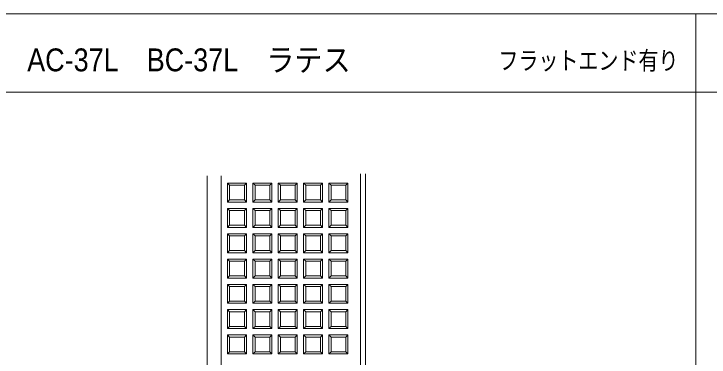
# Model space of a CAD drawing. Units: millimetres, scale not verified. Extents: x -400 to 400, y -277 to 277.
# Drawn here: x -67.6 to 97, y 195.7 to 277 of the extents above; entities that cross this region are included whole.
import ezdxf
from ezdxf.enums import TextEntityAlignment as Align

# ---------------------------------------------------------------- set-up
doc = ezdxf.new("R2010")
doc.units = ezdxf.units.MM
doc.header["$LTSCALE"] = 2
doc.layers.add('0-0_moji', color=2, linetype='Continuous')
for name, color, linetype, lineweight in [('0-1_zumenwaku', 6, 'Continuous', 9), ('0-2_1', 3, 'Continuous', 9), ('0-3_2', 4, 'Continuous', 9)]:
    doc.layers.add(name, color=color, linetype=linetype, lineweight=lineweight)
doc.styles.add('ＭＳ Ｐゴシック', font='')
doc.styles.get('ＭＳ Ｐゴシック').set_extended_font_data('MS PGothic')

msp = doc.modelspace()

# ---------------------------------------------------------------- linework, layer by layer
at = {"layer": '0-1_zumenwaku'}
for p, q in [((93.829, 277.021), (93.829, -276.979)), ((-399.571, 258.498), (258.029, 258.498))]:
    msp.add_line(p, q, dxfattribs=at)
msp.add_lwpolyline([(-399.971, -276.979), (400.029, -276.979), (400.029, 277.021), (-399.971, 277.021)], close=True, dxfattribs=at)
at = {"layer": '0-2_1'}
for p, q in [((14.472, 239.144), (14.472, 166.485)), ((15.672, 166.485), (15.672, 239.144)), ((-21.828, 238.668), (-21.828, 166.01)), ((-18.528, 165.985), (-18.528, 238.644))]:
    msp.add_line(p, q, dxfattribs=at)
at = {"layer": '0-3_2'}
for p, q in [((-13.028, 236.418), (-12.528, 236.918)), ((-11.028, 236.918), (-10.528, 236.418)), ((-7.028, 236.418), (-6.528, 236.918)), ((-1.028, 236.418), (-0.528, 236.918)), ((0.972, 236.918), (1.472, 236.418)), ((4.972, 236.418), (5.472, 236.918)), ((10.972, 236.418), (11.472, 236.918)), ((-16.528, 232.918), (-17.028, 232.418)), ((-12.528, 232.418), (-13.028, 232.918)), ((-6.528, 232.418), (-7.028, 232.918)), ((-4.528, 232.918), (-5.028, 232.418)), ((-0.528, 232.418), (-1.028, 232.918)), ((5.472, 232.418), (4.972, 232.918)), ((7.472, 232.918), (6.972, 232.418)), ((11.472, 232.418), (10.972, 232.918)), ((-13.028, 230.418), (-12.528, 230.918)), ((-6.528, 230.918), (-7.028, 230.418)), ((-1.028, 230.418), (-0.528, 230.918)), ((0.972, 230.918), (1.472, 230.418)), ((5.472, 230.918), (4.972, 230.418)), ((10.972, 230.418), (11.472, 230.918)), ((-17.028, 226.418), (-16.528, 226.918)), ((-12.528, 226.418), (-13.028, 226.918)), ((-11.028, 226.418), (-10.528, 226.918)), ((-7.028, 226.918), (-6.528, 226.418)), ((-5.028, 226.418), (-4.528, 226.918)), ((-0.528, 226.418), (-1.028, 226.918)), ((4.972, 226.918), (5.472, 226.418)), ((6.972, 226.418), (7.472, 226.918)), ((11.472, 226.418), (10.972, 226.918)), ((-16.528, 224.418), (-17.028, 224.918)), ((-10.528, 224.418), (-11.028, 224.918)), ((-0.528, 224.918), (-1.028, 224.418)), ((1.472, 224.418), (0.972, 224.918)), ((5.472, 224.918), (4.972, 224.418)), ((-16.528, 220.918), (-17.028, 220.418)), ((-12.528, 220.418), (-13.028, 220.918)), ((-11.028, 220.418), (-10.528, 220.918)), ((-6.528, 220.418), (-7.028, 220.918)), ((-5.028, 220.418), (-4.528, 220.918)), ((-1.028, 220.918), (-0.528, 220.418)), ((4.972, 220.918), (5.472, 220.418)), ((6.972, 220.418), (7.472, 220.918)), ((10.972, 220.918), (11.472, 220.418)), ((-13.028, 218.418), (-12.528, 218.918)), ((-6.528, 218.918), (-7.028, 218.418)), ((-4.528, 218.418), (-5.028, 218.918)), ((-0.528, 218.918), (-1.028, 218.418)), ((5.472, 218.918), (4.972, 218.418)), ((11.472, 218.918), (10.972, 218.418)), ((-17.028, 214.418), (-16.528, 214.918)), ((-13.028, 214.918), (-12.528, 214.418)), ((-11.028, 214.418), (-10.528, 214.918)), ((-7.028, 214.918), (-6.528, 214.418)), ((-0.528, 214.418), (-1.028, 214.918)), ((0.972, 214.418), (1.472, 214.918)), ((5.472, 214.418), (4.972, 214.918)), ((6.972, 214.418), (7.472, 214.918)), ((10.972, 214.918), (11.472, 214.418)), ((-16.528, 212.418), (-17.028, 212.918)), ((-6.528, 212.918), (-7.028, 212.418)), ((-1.028, 212.418), (-0.528, 212.918)), ((0.972, 212.918), (1.472, 212.418)), ((7.472, 212.418), (6.972, 212.918)), ((-16.528, 208.918), (-17.028, 208.418)), ((-12.528, 208.418), (-13.028, 208.918)), ((-10.528, 208.918), (-11.028, 208.418)), ((-6.528, 208.418), (-7.028, 208.918)), ((-4.528, 208.918), (-5.028, 208.418)), ((-0.528, 208.418), (-1.028, 208.918)), ((1.472, 208.918), (0.972, 208.418)), ((5.472, 208.418), (4.972, 208.918)), ((7.472, 208.918), (6.972, 208.418)), ((10.972, 208.918), (11.472, 208.418)), ((-17.028, 206.918), (-16.528, 206.418)), ((-11.028, 206.918), (-10.528, 206.418)), ((-5.028, 206.918), (-4.528, 206.418)), ((0.972, 206.918), (1.472, 206.418)), ((11.472, 206.918), (10.972, 206.418)), ((-16.528, 202.918), (-17.028, 202.418)), ((-12.528, 202.418), (-13.028, 202.918)), ((-10.528, 202.918), (-11.028, 202.418)), ((-6.528, 202.418), (-7.028, 202.918)), ((-4.528, 202.918), (-5.028, 202.418)), ((-0.528, 202.418), (-1.028, 202.918)), ((0.972, 202.418), (1.472, 202.918)), ((5.472, 202.418), (4.972, 202.918)), ((6.972, 202.418), (7.472, 202.918)), ((10.972, 202.918), (11.472, 202.418)), ((-17.028, 200.918), (-16.528, 200.418)), ((-11.028, 200.918), (-10.528, 200.418)), ((-5.028, 200.918), (-4.528, 200.418)), ((-1.028, 200.418), (-0.528, 200.918)), ((0.972, 200.918), (1.472, 200.418)), ((7.472, 200.418), (6.972, 200.918)), ((-16.528, 196.918), (-17.028, 196.418)), ((-12.528, 196.418), (-13.028, 196.918)), ((-11.028, 196.418), (-10.528, 196.918)), ((-6.528, 196.418), (-7.028, 196.918)), ((-5.028, 196.418), (-4.528, 196.918)), ((1.472, 196.918), (0.972, 196.418)), ((5.472, 196.418), (4.972, 196.918)), ((7.472, 196.918), (6.972, 196.418)), ((11.472, 196.418), (10.972, 196.918))]:
    msp.add_line(p, q, dxfattribs=at)
for points in [[(-17.028, 236.918), (-12.528, 236.918), (-12.528, 232.418), (-17.028, 232.418)], [(-11.028, 232.418), (-6.528, 232.418), (-6.528, 236.918), (-11.028, 236.918)], [(-5.028, 236.918), (-0.528, 236.918), (-0.528, 232.418), (-5.028, 232.418)], [(0.972, 232.418), (5.472, 232.418), (5.472, 236.918), (0.972, 236.918)], [(6.972, 236.918), (11.472, 236.918), (11.472, 232.418), (6.972, 232.418)], [(-17.028, 230.918), (-12.528, 230.918), (-12.528, 226.418), (-17.028, 226.418)], [(-11.028, 230.918), (-6.528, 230.918), (-6.528, 226.418), (-11.028, 226.418)], [(-5.028, 230.918), (-0.528, 230.918), (-0.528, 226.418), (-5.028, 226.418)], [(0.972, 226.418), (5.472, 226.418), (5.472, 230.918), (0.972, 230.918)], [(6.972, 230.918), (11.472, 230.918), (11.472, 226.418), (6.972, 226.418)], [(-12.528, 224.918), (-12.528, 220.418), (-17.028, 220.418), (-17.028, 224.918)], [(-6.528, 224.918), (-6.528, 220.418), (-11.028, 220.418), (-11.028, 224.918)], [(-5.028, 224.918), (-0.528, 224.918), (-0.528, 220.418), (-5.028, 220.418)], [(0.972, 220.418), (5.472, 220.418), (5.472, 224.918), (0.972, 224.918)], [(-17.028, 218.918), (-12.528, 218.918), (-12.528, 214.418), (-17.028, 214.418)], [(-11.028, 218.918), (-6.528, 218.918), (-6.528, 214.418), (-11.028, 214.418)], [(-5.028, 214.418), (-0.528, 214.418), (-0.528, 218.918), (-5.028, 218.918)], [(0.972, 218.918), (5.472, 218.918), (5.472, 214.418), (0.972, 214.418)], [(6.972, 218.918), (11.472, 218.918), (11.472, 214.418), (6.972, 214.418)], [(-12.528, 212.918), (-12.528, 208.418), (-17.028, 208.418), (-17.028, 212.918)], [(-11.028, 212.918), (-6.528, 212.918), (-6.528, 208.418), (-11.028, 208.418)], [(-5.028, 212.918), (-0.528, 212.918), (-0.528, 208.418), (-5.028, 208.418)], [(5.472, 212.918), (5.472, 208.418), (0.972, 208.418), (0.972, 212.918)], [(11.472, 212.918), (11.472, 208.418), (6.972, 208.418), (6.972, 212.918)], [(-12.528, 206.918), (-12.528, 202.418), (-17.028, 202.418), (-17.028, 206.918)], [(-6.528, 206.918), (-6.528, 202.418), (-11.028, 202.418), (-11.028, 206.918)], [(-0.528, 206.918), (-0.528, 202.418), (-5.028, 202.418), (-5.028, 206.918)], [(5.472, 206.918), (5.472, 202.418), (0.972, 202.418), (0.972, 206.918)], [(6.972, 206.918), (11.472, 206.918), (11.472, 202.418), (6.972, 202.418)], [(-12.528, 200.918), (-12.528, 196.418), (-17.028, 196.418), (-17.028, 200.918)], [(-6.528, 200.918), (-6.528, 196.418), (-11.028, 196.418), (-11.028, 200.918)], [(-0.528, 196.418), (-5.028, 196.418), (-5.028, 200.918), (-0.528, 200.918)], [(5.472, 200.918), (5.472, 196.418), (0.972, 196.418), (0.972, 200.918)], [(11.472, 200.918), (11.472, 196.418), (6.972, 196.418), (6.972, 200.918)]]:
    msp.add_lwpolyline(points, close=True, dxfattribs=at)
for points in [[(-17.028, 236.918), (-16.528, 236.418), (-13.028, 236.418), (-13.028, 232.918), (-16.528, 232.918), (-16.528, 236.418)], [(-11.028, 232.418), (-10.528, 232.918), (-7.028, 232.918), (-7.028, 236.418), (-10.528, 236.418), (-10.528, 232.918)], [(-5.028, 236.918), (-4.528, 236.418), (-1.028, 236.418), (-1.028, 232.918), (-4.528, 232.918), (-4.528, 236.418)], [(0.972, 232.418), (1.472, 232.918), (4.972, 232.918), (4.972, 236.418), (1.472, 236.418), (1.472, 232.918)], [(6.972, 236.918), (7.472, 236.418), (10.972, 236.418), (10.972, 232.918), (7.472, 232.918), (7.472, 236.418)], [(-17.028, 230.918), (-16.528, 230.418), (-13.028, 230.418), (-13.028, 226.918), (-16.528, 226.918), (-16.528, 230.418)], [(-11.028, 230.918), (-10.528, 230.418), (-7.028, 230.418), (-7.028, 226.918), (-10.528, 226.918), (-10.528, 230.418)], [(-5.028, 230.918), (-4.528, 230.418), (-1.028, 230.418), (-1.028, 226.918), (-4.528, 226.918), (-4.528, 230.418)], [(6.972, 230.918), (7.472, 230.418), (10.972, 230.418), (10.972, 226.918), (7.472, 226.918), (7.472, 230.418)], [(0.972, 226.418), (1.472, 226.918), (4.972, 226.918), (4.972, 230.418), (1.472, 230.418), (1.472, 226.918)], [(-12.528, 224.918), (-13.028, 224.418), (-13.028, 220.918), (-16.528, 220.918), (-16.528, 224.418), (-13.028, 224.418)], [(-6.528, 224.918), (-7.028, 224.418), (-7.028, 220.918), (-10.528, 220.918), (-10.528, 224.418), (-7.028, 224.418)], [(-5.028, 224.918), (-4.528, 224.418), (-1.028, 224.418), (-1.028, 220.918), (-4.528, 220.918), (-4.528, 224.418)], [(0.972, 220.418), (1.472, 220.918), (4.972, 220.918), (4.972, 224.418), (1.472, 224.418), (1.472, 220.918)], [(6.972, 224.918), (11.472, 224.918), (10.972, 224.418), (10.972, 220.918), (7.472, 220.918), (7.472, 224.418), (10.972, 224.418)], [(11.472, 224.918), (11.472, 220.418), (6.972, 220.418), (6.972, 224.918), (7.472, 224.418)], [(-17.028, 218.918), (-16.528, 218.418), (-13.028, 218.418), (-13.028, 214.918), (-16.528, 214.918), (-16.528, 218.418)], [(-11.028, 218.918), (-10.528, 218.418), (-7.028, 218.418), (-7.028, 214.918), (-10.528, 214.918), (-10.528, 218.418)], [(0.972, 218.918), (1.472, 218.418), (4.972, 218.418), (4.972, 214.918), (1.472, 214.918), (1.472, 218.418)], [(6.972, 218.918), (7.472, 218.418), (10.972, 218.418), (10.972, 214.918), (7.472, 214.918), (7.472, 218.418)], [(-5.028, 214.418), (-4.528, 214.918), (-1.028, 214.918), (-1.028, 218.418), (-4.528, 218.418), (-4.528, 214.918)], [(-12.528, 212.918), (-13.028, 212.418), (-13.028, 208.918), (-16.528, 208.918), (-16.528, 212.418), (-13.028, 212.418)], [(-11.028, 212.918), (-10.528, 212.418), (-7.028, 212.418), (-7.028, 208.918), (-10.528, 208.918), (-10.528, 212.418)], [(-5.028, 212.918), (-4.528, 212.418), (-1.028, 212.418), (-1.028, 208.918), (-4.528, 208.918), (-4.528, 212.418)], [(5.472, 212.918), (4.972, 212.418), (4.972, 208.918), (1.472, 208.918), (1.472, 212.418), (4.972, 212.418)], [(11.472, 212.918), (10.972, 212.418), (10.972, 208.918), (7.472, 208.918), (7.472, 212.418), (10.972, 212.418)], [(-12.528, 206.918), (-13.028, 206.418), (-13.028, 202.918), (-16.528, 202.918), (-16.528, 206.418), (-13.028, 206.418)], [(-6.528, 206.918), (-7.028, 206.418), (-7.028, 202.918), (-10.528, 202.918), (-10.528, 206.418), (-7.028, 206.418)], [(-0.528, 206.918), (-1.028, 206.418), (-1.028, 202.918), (-4.528, 202.918), (-4.528, 206.418), (-1.028, 206.418)], [(5.472, 206.918), (4.972, 206.418), (4.972, 202.918), (1.472, 202.918), (1.472, 206.418), (4.972, 206.418)], [(6.972, 206.918), (7.472, 206.418), (10.972, 206.418), (10.972, 202.918), (7.472, 202.918), (7.472, 206.418)], [(-12.528, 200.918), (-13.028, 200.418), (-13.028, 196.918), (-16.528, 196.918), (-16.528, 200.418), (-13.028, 200.418)], [(-6.528, 200.918), (-7.028, 200.418), (-7.028, 196.918), (-10.528, 196.918), (-10.528, 200.418), (-7.028, 200.418)], [(5.472, 200.918), (4.972, 200.418), (4.972, 196.918), (1.472, 196.918), (1.472, 200.418), (4.972, 200.418)], [(11.472, 200.918), (10.972, 200.418), (10.972, 196.918), (7.472, 196.918), (7.472, 200.418), (10.972, 200.418)], [(-0.528, 196.418), (-1.028, 196.918), (-4.528, 196.918), (-4.528, 200.418), (-1.028, 200.418), (-1.028, 196.918)]]:
    msp.add_lwpolyline(points, dxfattribs=at)

# ---------------------------------------------------------------- texts
at = {"layer": '0-0_moji', "style": 'ＭＳ Ｐゴシック'}
for s, height, width, p in [('AC-37L\u3000BC-37L\u3000ラテス', 5.423, 0.9, (-64.466, 261.782)), ('フラットエンド有り', 4.34, 0.8, (47.104, 262.491))]:
    msp.add_text(s, height=height, dxfattribs=dict(at, width=width)).set_placement(p, align=Align.BOTTOM_LEFT)

doc.saveas('drawing.dxf')
